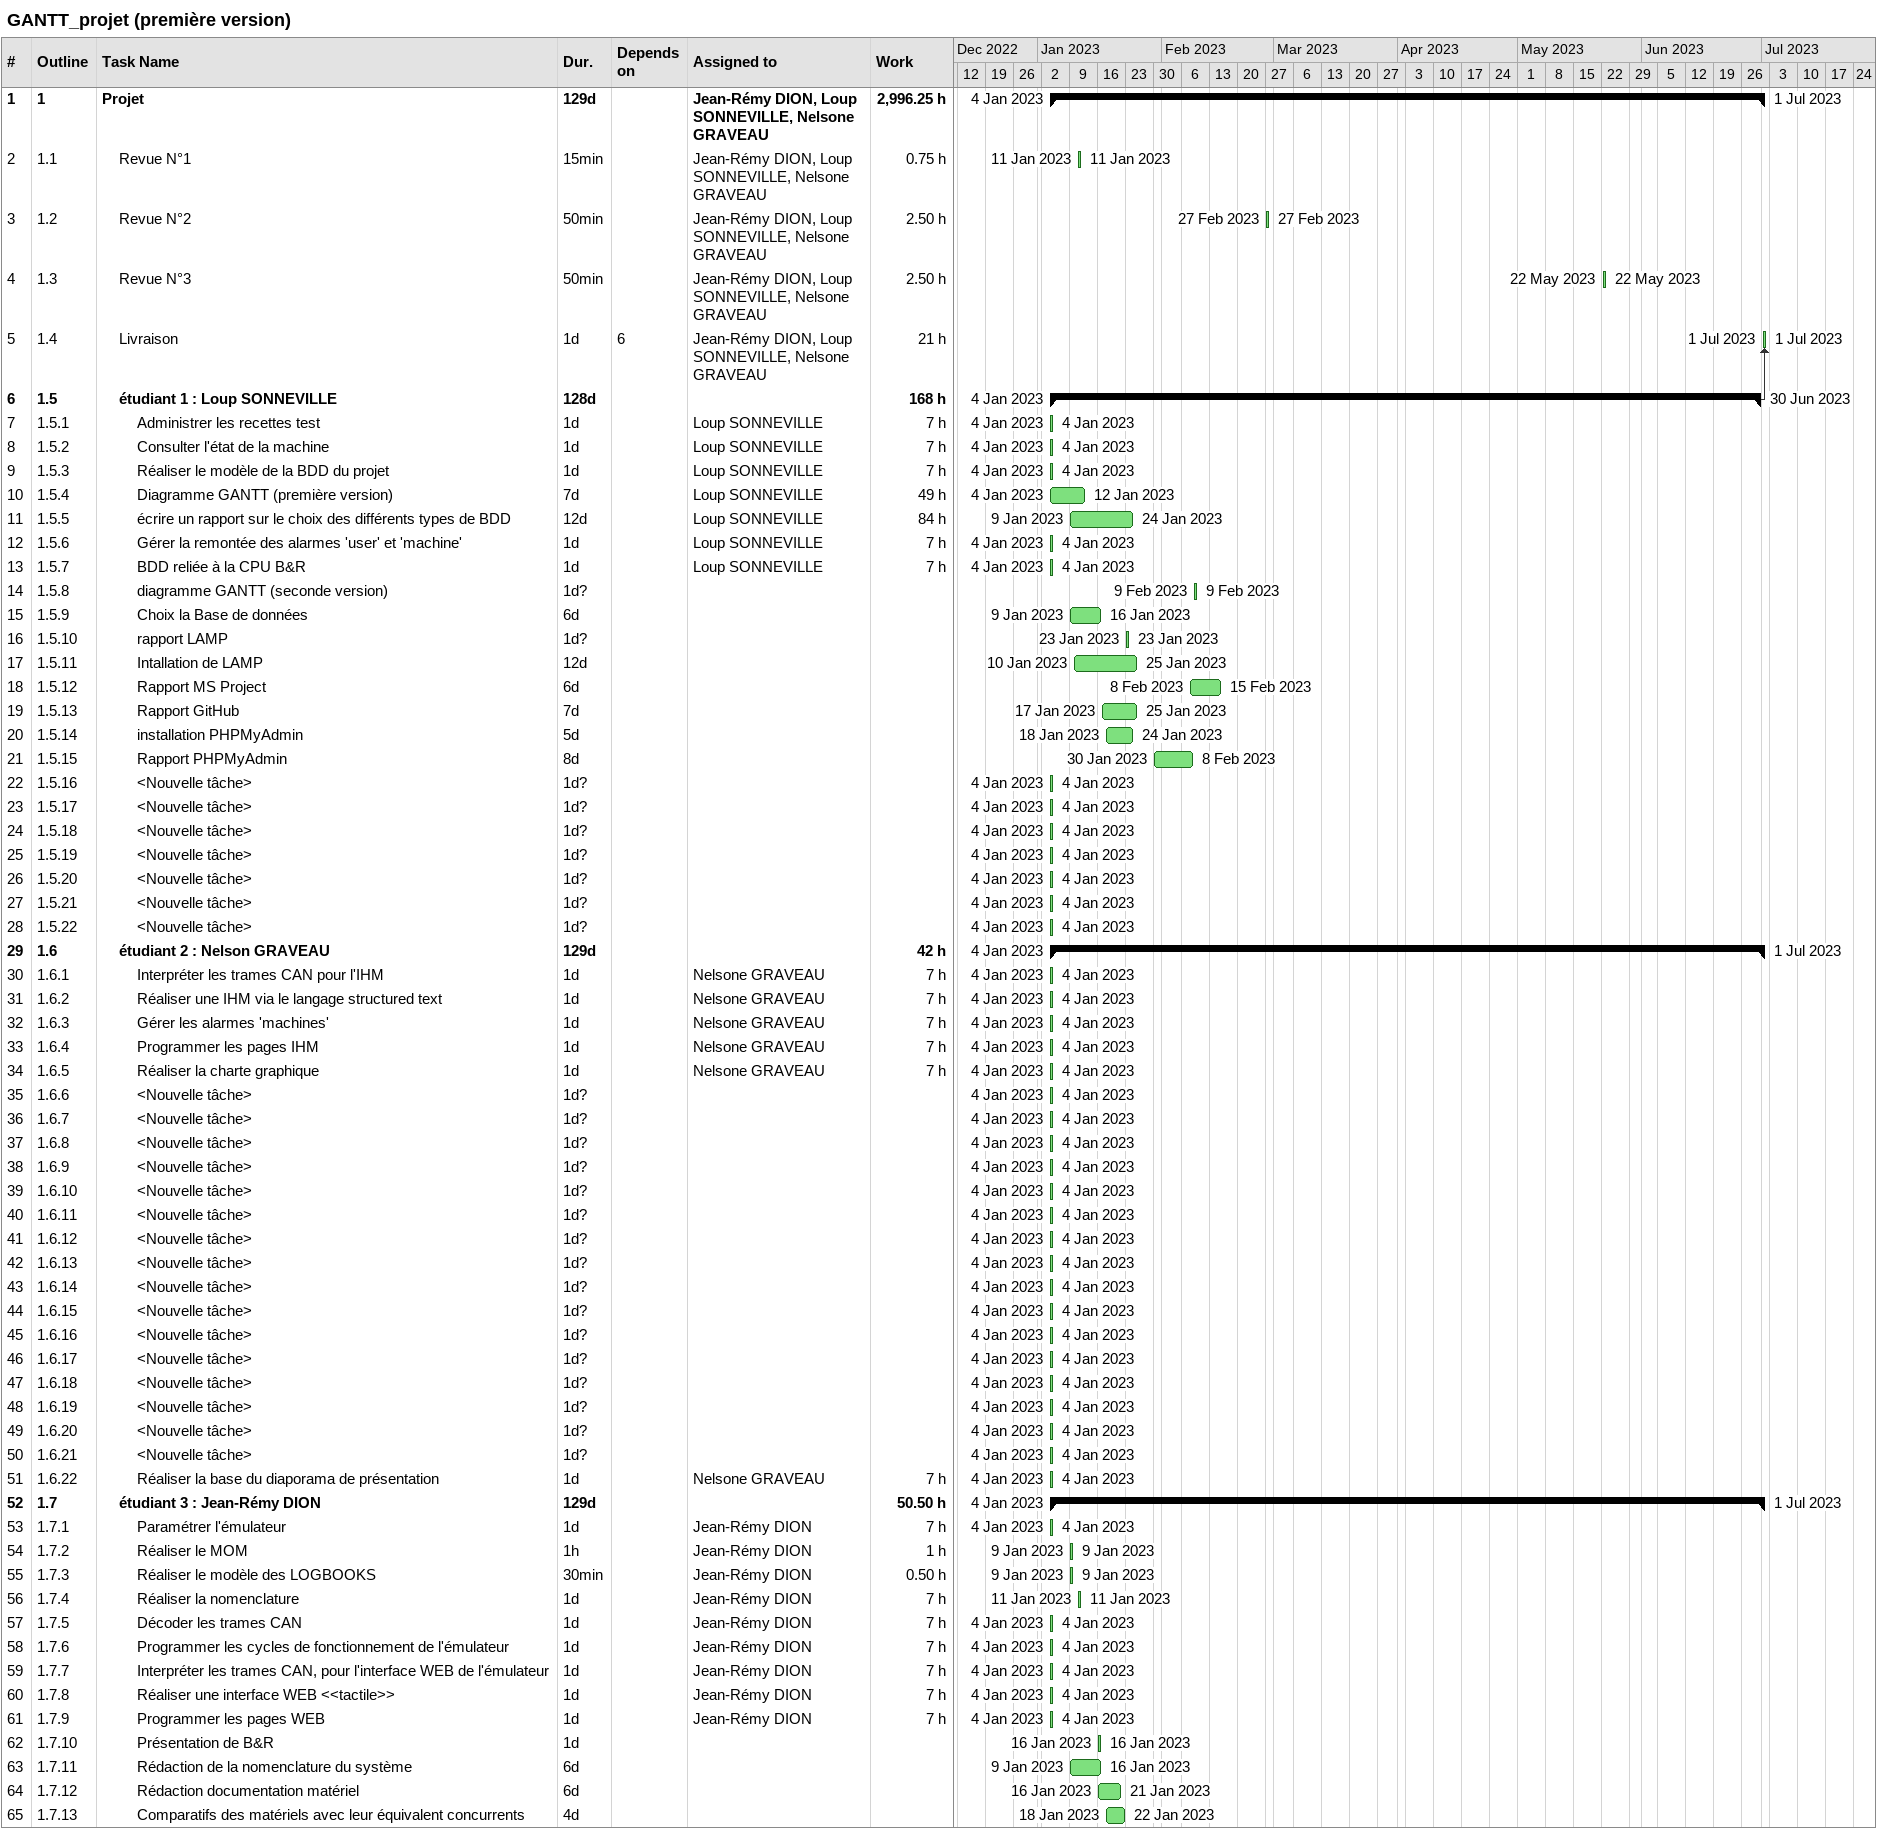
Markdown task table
GANTT_projet (première version)

| ID | WBS | Task | Duration | Start | Finish | Predecessors | Resources | Work (h) |
|---|---|---|---|---|---|---|---|---|
| 1 | 1 | **Projet** | 129d | 2023-01-04 | 2023-07-01 |  | Jean-Rémy DION, Loup SONNEVILLE, Nelsone GRAVEAU | 2996.25 |
| 2 | 1.1 | Revue N°1 | 15min | 2023-01-11 | 2023-01-11 |  | Jean-Rémy DION, Loup SONNEVILLE, Nelsone GRAVEAU | 0.75 |
| 3 | 1.2 | Revue N°2 | 50min | 2023-02-27 | 2023-02-27 |  | Jean-Rémy DION, Loup SONNEVILLE, Nelsone GRAVEAU | 2.50 |
| 4 | 1.3 | Revue N°3 | 50min | 2023-05-22 | 2023-05-22 |  | Jean-Rémy DION, Loup SONNEVILLE, Nelsone GRAVEAU | 2.50 |
| 5 | 1.4 | Livraison | 1d | 2023-07-01 | 2023-07-01 | 6 | Jean-Rémy DION, Loup SONNEVILLE, Nelsone GRAVEAU | 21 |
| 6 | 1.5 | **étudiant 1 : Loup SONNEVILLE** | 128d | 2023-01-04 | 2023-06-30 |  |  | 168 |
| 7 | 1.5.1 | Administrer les recettes test | 1d | 2023-01-04 | 2023-01-04 |  | Loup SONNEVILLE | 7 |
| 8 | 1.5.2 | Consulter l'état de la machine | 1d | 2023-01-04 | 2023-01-04 |  | Loup SONNEVILLE | 7 |
| 9 | 1.5.3 | Réaliser le modèle de la BDD du projet | 1d | 2023-01-04 | 2023-01-04 |  | Loup SONNEVILLE | 7 |
| 10 | 1.5.4 | Diagramme GANTT (première version) | 7d | 2023-01-04 | 2023-01-12 |  | Loup SONNEVILLE | 49 |
| 11 | 1.5.5 | écrire un rapport sur le choix des différents types de BDD | 12d | 2023-01-09 | 2023-01-24 |  | Loup SONNEVILLE | 84 |
| 12 | 1.5.6 | Gérer la remontée des alarmes 'user' et 'machine' | 1d | 2023-01-04 | 2023-01-04 |  | Loup SONNEVILLE | 7 |
| 13 | 1.5.7 | BDD reliée à la CPU B&R | 1d | 2023-01-04 | 2023-01-04 |  | Loup SONNEVILLE | 7 |
| 14 | 1.5.8 | diagramme GANTT (seconde version) | 1d? | 2023-02-09 | 2023-02-09 |  |  |  |
| 15 | 1.5.9 | Choix la Base de données | 6d | 2023-01-09 | 2023-01-16 |  |  |  |
| 16 | 1.5.10 | rapport LAMP | 1d? | 2023-01-23 | 2023-01-23 |  |  |  |
| 17 | 1.5.11 | Intallation de LAMP | 12d | 2023-01-10 | 2023-01-25 |  |  |  |
| 18 | 1.5.12 | Rapport MS Project | 6d | 2023-02-08 | 2023-02-15 |  |  |  |
| 19 | 1.5.13 | Rapport GitHub | 7d | 2023-01-17 | 2023-01-25 |  |  |  |
| 20 | 1.5.14 | installation PHPMyAdmin | 5d | 2023-01-18 | 2023-01-24 |  |  |  |
| 21 | 1.5.15 | Rapport PHPMyAdmin | 8d | 2023-01-30 | 2023-02-08 |  |  |  |
| 22 | 1.5.16 | <Nouvelle tâche> | 1d? | 2023-01-04 | 2023-01-04 |  |  |  |
| 23 | 1.5.17 | <Nouvelle tâche> | 1d? | 2023-01-04 | 2023-01-04 |  |  |  |
| 24 | 1.5.18 | <Nouvelle tâche> | 1d? | 2023-01-04 | 2023-01-04 |  |  |  |
| 25 | 1.5.19 | <Nouvelle tâche> | 1d? | 2023-01-04 | 2023-01-04 |  |  |  |
| 26 | 1.5.20 | <Nouvelle tâche> | 1d? | 2023-01-04 | 2023-01-04 |  |  |  |
| 27 | 1.5.21 | <Nouvelle tâche> | 1d? | 2023-01-04 | 2023-01-04 |  |  |  |
| 28 | 1.5.22 | <Nouvelle tâche> | 1d? | 2023-01-04 | 2023-01-04 |  |  |  |
| 29 | 1.6 | **étudiant 2 : Nelson GRAVEAU** | 129d | 2023-01-04 | 2023-07-01 |  |  | 42 |
| 30 | 1.6.1 | Interpréter les trames CAN pour l'IHM | 1d | 2023-01-04 | 2023-01-04 |  | Nelsone GRAVEAU | 7 |
| 31 | 1.6.2 | Réaliser une IHM via le langage structured text | 1d | 2023-01-04 | 2023-01-04 |  | Nelsone GRAVEAU | 7 |
| 32 | 1.6.3 | Gérer les alarmes 'machines' | 1d | 2023-01-04 | 2023-01-04 |  | Nelsone GRAVEAU | 7 |
| 33 | 1.6.4 | Programmer les pages IHM | 1d | 2023-01-04 | 2023-01-04 |  | Nelsone GRAVEAU | 7 |
| 34 | 1.6.5 | Réaliser la charte graphique | 1d | 2023-01-04 | 2023-01-04 |  | Nelsone GRAVEAU | 7 |
| 35 | 1.6.6 | <Nouvelle tâche> | 1d? | 2023-01-04 | 2023-01-04 |  |  |  |
| 36 | 1.6.7 | <Nouvelle tâche> | 1d? | 2023-01-04 | 2023-01-04 |  |  |  |
| 37 | 1.6.8 | <Nouvelle tâche> | 1d? | 2023-01-04 | 2023-01-04 |  |  |  |
| 38 | 1.6.9 | <Nouvelle tâche> | 1d? | 2023-01-04 | 2023-01-04 |  |  |  |
| 39 | 1.6.10 | <Nouvelle tâche> | 1d? | 2023-01-04 | 2023-01-04 |  |  |  |
| 40 | 1.6.11 | <Nouvelle tâche> | 1d? | 2023-01-04 | 2023-01-04 |  |  |  |
| 41 | 1.6.12 | <Nouvelle tâche> | 1d? | 2023-01-04 | 2023-01-04 |  |  |  |
| 42 | 1.6.13 | <Nouvelle tâche> | 1d? | 2023-01-04 | 2023-01-04 |  |  |  |
| 43 | 1.6.14 | <Nouvelle tâche> | 1d? | 2023-01-04 | 2023-01-04 |  |  |  |
| 44 | 1.6.15 | <Nouvelle tâche> | 1d? | 2023-01-04 | 2023-01-04 |  |  |  |
| 45 | 1.6.16 | <Nouvelle tâche> | 1d? | 2023-01-04 | 2023-01-04 |  |  |  |
| 46 | 1.6.17 | <Nouvelle tâche> | 1d? | 2023-01-04 | 2023-01-04 |  |  |  |
| 47 | 1.6.18 | <Nouvelle tâche> | 1d? | 2023-01-04 | 2023-01-04 |  |  |  |
| 48 | 1.6.19 | <Nouvelle tâche> | 1d? | 2023-01-04 | 2023-01-04 |  |  |  |
| 49 | 1.6.20 | <Nouvelle tâche> | 1d? | 2023-01-04 | 2023-01-04 |  |  |  |
| 50 | 1.6.21 | <Nouvelle tâche> | 1d? | 2023-01-04 | 2023-01-04 |  |  |  |
| 51 | 1.6.22 | Réaliser la base du diaporama de présentation | 1d | 2023-01-04 | 2023-01-04 |  | Nelsone GRAVEAU | 7 |
| 52 | 1.7 | **étudiant 3 : Jean-Rémy DION** | 129d | 2023-01-04 | 2023-07-01 |  |  | 50.50 |
| 53 | 1.7.1 | Paramétrer l'émulateur | 1d | 2023-01-04 | 2023-01-04 |  | Jean-Rémy DION | 7 |
| 54 | 1.7.2 | Réaliser le MOM | 1h | 2023-01-09 | 2023-01-09 |  | Jean-Rémy DION | 1 |
| 55 | 1.7.3 | Réaliser le modèle des LOGBOOKS | 30min | 2023-01-09 | 2023-01-09 |  | Jean-Rémy DION | 0.50 |
| 56 | 1.7.4 | Réaliser la nomenclature | 1d | 2023-01-11 | 2023-01-11 |  | Jean-Rémy DION | 7 |
| 57 | 1.7.5 | Décoder les trames CAN | 1d | 2023-01-04 | 2023-01-04 |  | Jean-Rémy DION | 7 |
| 58 | 1.7.6 | Programmer les cycles de fonctionnement de l'émulateur | 1d | 2023-01-04 | 2023-01-04 |  | Jean-Rémy DION | 7 |
| 59 | 1.7.7 | Interpréter les trames CAN, pour l'interface WEB de l'émulateur | 1d | 2023-01-04 | 2023-01-04 |  | Jean-Rémy DION | 7 |
| 60 | 1.7.8 | Réaliser une interface WEB <<tactile>> | 1d | 2023-01-04 | 2023-01-04 |  | Jean-Rémy DION | 7 |
| 61 | 1.7.9 | Programmer les pages WEB | 1d | 2023-01-04 | 2023-01-04 |  | Jean-Rémy DION | 7 |
| 62 | 1.7.10 | Présentation de B&R | 1d | 2023-01-16 | 2023-01-16 |  |  |  |
| 63 | 1.7.11 | Rédaction de la nomenclature du système | 6d | 2023-01-09 | 2023-01-16 |  |  |  |
| 64 | 1.7.12 | Rédaction documentation matériel | 6d | 2023-01-16 | 2023-01-21 |  |  |  |
| 65 | 1.7.13 | Comparatifs des matériels avec leur équivalent concurrents | 4d | 2023-01-18 | 2023-01-22 |  |  |  |
